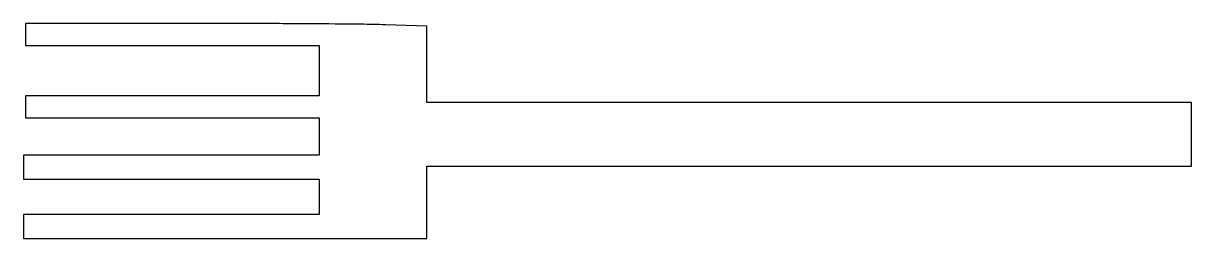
# Model space of a CAD drawing. Extents: x 0 to 533, y 0 to 98.
import ezdxf

# ---------------------------------------------------------------- set-up
doc = ezdxf.new("R2010")
doc.units = 0

msp = doc.modelspace()

# ---------------------------------------------------------------- linework, layer by layer
msp.add_lwpolyline([(1, 93), (1, 88), (68, 88), (135, 88), (135, 76.5), (135, 65), (68, 65), (1, 65), (1, 60), (1, 55), (68, 55), (135, 55), (135, 46.5), (135, 38), (67.5, 38), (0, 38), (0, 32.5), (0, 27), (67.5, 27), (135, 27), (135, 19), (135, 11), (67.5, 11), (0, 11), (0, 5.5), (0, 0), (92, 0), (184, 0), (184, 16.5), (184, 33), (358.5, 33), (533, 33), (533, 47.5), (533, 62), (358.5, 62), (184, 62), (184, 79.341888), (184, 96.683776), (165.25, 97.339062, 0.00609), (153.994615, 97.595208, 0.000845), (130.6375, 97.802688, 0.000968), (102.978341, 97.948079, 0.00082), (73.75, 97.997174), (1, 98)], format="xyb", close=True)

doc.saveas('drawing.dxf')
